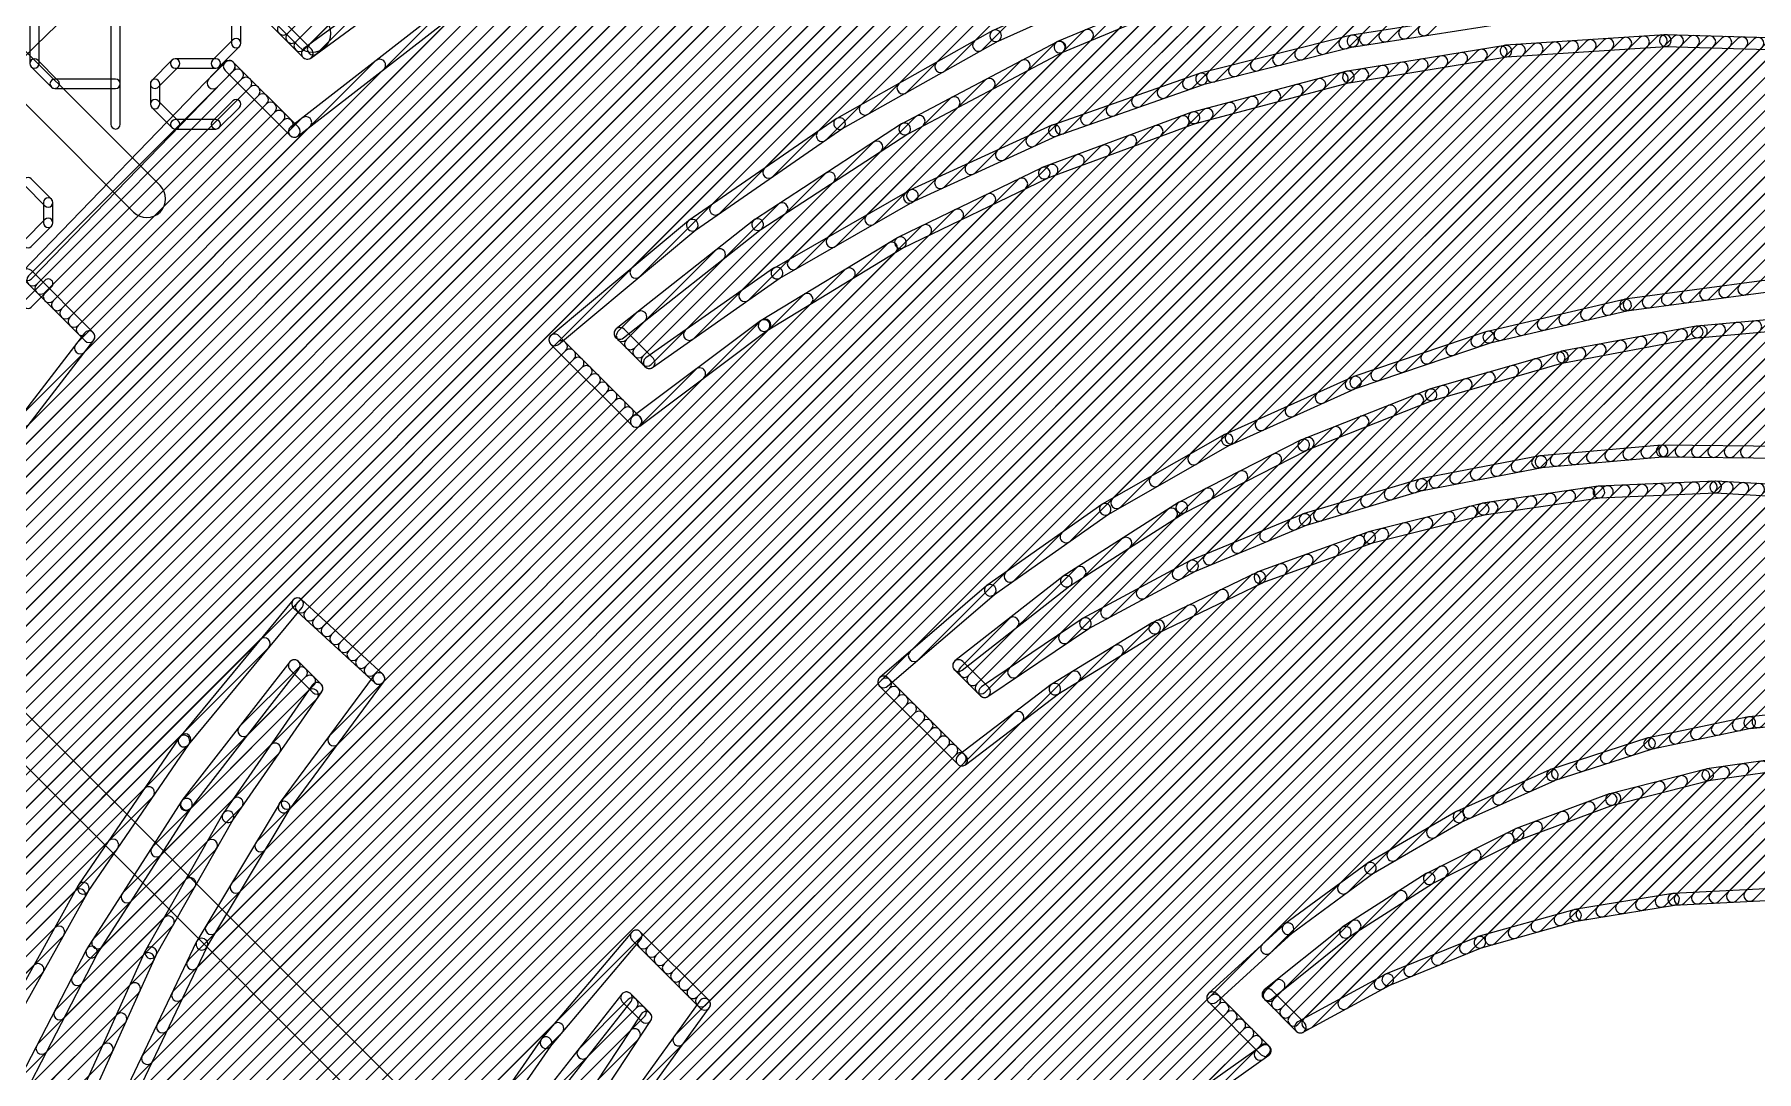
# Model space of a CAD drawing. Extents: x -0.1 to 56.1, y -0.1 to 56.2.
# Drawn here: x 9.27 to 27.97, y 36.04 to 47.3 of the extents above; entities that cross this region are included whole.
import ezdxf

# ---------------------------------------------------------------- set-up
doc = ezdxf.new("R2010")
doc.units = 0
for name, color, linetype in [('1', 22, 'CONTINUOUS'), ('16', 175, 'CONTINUOUS'), ('22', 253, 'CONTINUOUS'), ('41', 22, 'CONTINUOUS')]:
    doc.layers.add(name, color=color, linetype=linetype)

msp = doc.modelspace()

# ---------------------------------------------------------------- linework, layer by layer
at = {"layer": '1'}
for points in [[(17.2866, 45.7541), (22.8582, 51.3256, 1), (22.7684, 51.4154), (17.1968, 45.8439, 1)], [(17.8658, 46.1536), (23.0902, 51.378, 1), (23.0004, 51.4678), (17.776, 46.2434, 1)], [(18.3317, 46.4399), (23.2984, 51.4066, 1), (23.2086, 51.4964), (18.2419, 46.5297, 1)], [(18.7424, 46.671), (23.5066, 51.4351, 1), (23.4168, 51.525), (18.6526, 46.7608, 1)], [(19.153, 46.902), (23.7147, 51.4637, 1), (23.6249, 51.5535), (19.0632, 46.9918, 1)], [(19.5637, 47.133), (23.9229, 51.4923, 1), (23.8331, 51.5821), (19.4739, 47.2229, 1)], [(4.9814, 33.9877), (22.1608, 51.1671, 1), (22.071, 51.2569), (4.8916, 34.0775, 1)], [(15.8427, 44.6693), (22.3933, 51.2199, 1), (22.3035, 51.3097), (15.7529, 44.7591, 1)], [(16.7075, 45.3545), (22.6258, 51.2728, 1), (22.536, 51.3626), (16.6177, 45.4443, 1)], [(5.0334, 34.2192), (21.9284, 51.1142, 1), (21.8386, 51.204), (4.9436, 34.309, 1)], [(5.0853, 34.4508), (21.6959, 51.0614, 1), (21.6061, 51.1512), (4.9955, 34.5406, 1)], [(5.1373, 34.6823), (21.4635, 51.0085, 1), (21.3737, 51.0983), (5.0475, 34.7721, 1)], [(5.1892, 34.9139), (21.231, 50.9556, 1), (21.1412, 51.0454), (5.0994, 35.0037, 1)], [(5.2613, 35.1656), (20.9851, 50.8894, 1), (20.8953, 50.9792), (5.1715, 35.2554, 1)], [(5.3451, 35.429), (20.7205, 50.8044, 1), (20.6307, 50.8942), (5.2553, 35.5188, 1)], [(5.4289, 35.6923), (20.4559, 50.7193, 1), (20.3661, 50.8091), (5.3391, 35.7821, 1)], [(5.5126, 35.9557), (20.1913, 50.6343, 1), (20.1015, 50.7241), (5.4228, 36.0455, 1)], [(5.5964, 36.2191), (19.9267, 50.5493, 1), (19.8369, 50.6391), (5.5066, 36.3089, 1)], [(5.6802, 36.4825), (19.662, 50.4643, 1), (19.5722, 50.5541), (5.5904, 36.5723, 1)], [(5.7639, 36.7458), (19.3974, 50.3793, 1), (19.3076, 50.4691), (5.6741, 36.8356, 1)], [(5.8588, 37.0203), (19.1296, 50.2911, 1), (19.0398, 50.3809), (5.769, 37.1101, 1)], [(5.9874, 37.3285), (18.8196, 50.1607, 1), (18.7298, 50.2505), (5.8976, 37.4183, 1)], [(6.1159, 37.6366), (18.5096, 50.0303, 1), (18.4198, 50.1201), (6.0261, 37.7264, 1)], [(6.2445, 37.9448), (18.1997, 49.9, 1), (18.1099, 49.9898), (6.1547, 38.0346, 1)], [(6.373, 38.2529), (17.8897, 49.7696, 1), (17.7999, 49.8594), (6.2832, 38.3427, 1)], [(6.5016, 38.5611), (17.5797, 49.6392, 1), (17.4899, 49.729), (6.4118, 38.6509, 1)], [(12.4282, 47.4512), (10.1832, 49.6963, 1), (9.8958, 49.4089), (12.1409, 47.1639, 1)], [(6.6394, 38.8785), (17.2697, 49.5089, 1), (17.1799, 49.5987), (6.5496, 38.9683, 1)], [(6.8369, 39.2557), (16.8897, 49.3084, 1), (16.7999, 49.3982), (6.7471, 39.3455, 1)], [(7.0345, 39.6328), (16.5096, 49.1079, 1), (16.4198, 49.1977), (6.9446, 39.7226, 1)], [(12.3399, 47.0935), (14.4741, 49.2277, 1), (14.3843, 49.3175), (12.2501, 47.1833, 1)], [(7.232, 40.0099), (16.1295, 48.9074, 1), (16.0397, 48.9972), (7.1422, 40.0997, 1)], [(12.1951, 47.1283), (13.9922, 48.9254, 1), (13.9024, 49.0152), (12.1053, 47.2181, 1)], [(7.4295, 40.387), (15.7494, 48.7069, 1), (15.6596, 48.7967), (7.3397, 40.4768, 1)], [(23.9759, 47.2348), (25.4664, 48.7252, 1), (25.3766, 48.815), (23.8861, 47.3246, 1)], [(24.1887, 47.2679), (25.6951, 48.7743, 1), (25.6052, 48.8641), (24.0989, 47.3577, 1)], [(24.4014, 47.3011), (25.9199, 48.8195, 1), (25.8301, 48.9093), (24.3116, 47.3909, 1)], [(12.1053, 47.2181), (13.4199, 48.5327, 1), (13.3301, 48.6225), (12.0155, 47.3079, 1)], [(23.0609, 47.0382), (24.5517, 48.529, 1), (24.4619, 48.6188), (22.9711, 47.128, 1)], [(23.3007, 47.0984), (24.7804, 48.578, 1), (24.6905, 48.6678), (23.2109, 47.1882, 1)], [(23.5405, 47.1586), (25.009, 48.6271, 1), (24.9192, 48.7169), (23.4507, 47.2484, 1)], [(23.7632, 47.2017), (25.2377, 48.6762, 1), (25.1479, 48.766), (23.6734, 47.2915, 1)], [(7.6687, 40.8059), (15.3381, 48.4752, 1), (15.2483, 48.565), (7.5789, 40.8957, 1)], [(22.3415, 46.8576), (23.843, 48.3591, 1), (23.7532, 48.4489), (22.2517, 46.9474, 1)], [(22.5813, 46.9178), (24.0943, 48.4308, 1), (24.0045, 48.5206), (22.4915, 47.0076, 1)], [(22.8211, 46.978), (24.323, 48.4799, 1), (24.2332, 48.5697), (22.7313, 47.0678, 1)], [(7.9888, 41.3056), (14.8326, 48.1493, 1), (14.7428, 48.2391), (7.899, 41.3954, 1)], [(12.269, 47.0407), (13.9492, 48.2716, 1), (13.8742, 48.374), (12.194, 47.1431, 1)], [(21.8429, 46.7183), (23.3206, 48.1959, 1), (23.2308, 48.2857), (21.7531, 46.8081, 1)], [(22.1017, 46.7974), (23.5818, 48.2775, 1), (23.492, 48.3673), (22.0119, 46.8872, 1)], [(12.0155, 47.3079), (12.683, 47.9754, 1), (12.5932, 48.0652), (11.9257, 47.3977, 1)], [(21.4527, 48.135), (19.6788, 47.3406, 1), (19.7308, 47.2247), (21.5047, 48.0191, 1)], [(21.013, 46.4272), (22.5369, 47.9511, 1), (22.4471, 48.0409), (20.9232, 46.517, 1)], [(21.2897, 46.5242), (22.7982, 48.0327, 1), (22.7083, 48.1225), (21.1999, 46.614, 1)], [(21.5663, 46.6212), (23.0594, 48.1143, 1), (22.9696, 48.2041), (21.4765, 46.711, 1)], [(10.6322, 45.6552), (8.3871, 47.9002, 1), (8.0998, 47.6129), (10.3448, 45.3678, 1)], [(8.309, 41.8053), (14.327, 47.8234, 1), (14.2372, 47.9132), (8.2192, 41.8951, 1)], [(22.1371, 47.9513), (20.378, 47.2196, 1), (20.4268, 47.1023), (22.1859, 47.8341, 1)], [(20.7364, 46.3301), (22.2757, 47.8695, 1), (22.1859, 47.9593), (20.6466, 46.4199, 1)], [(20.1432, 46.0961), (21.6729, 47.6259, 1), (21.5831, 47.7157), (20.0534, 46.186, 1)], [(20.4598, 46.2331), (21.9805, 47.7538, 1), (21.8907, 47.8436), (20.37, 46.3229, 1)], [(8.6291, 42.305), (13.8215, 47.4975, 1), (13.7317, 47.5873), (8.5393, 42.3948, 1)], [(11.8331, 47.4005), (12.1866, 47.047, 1), (12.2764, 47.1368), (11.9229, 47.4903, 1)], [(12.129, 46.1932), (13.742, 47.4448, 1), (13.6642, 47.5451), (12.0512, 46.2935, 1)], [(19.8124, 45.9449), (21.3654, 47.498, 1), (21.2756, 47.5878), (19.7226, 46.0347, 1)], [(23.5936, 47.1629), (25.2677, 47.4236, 1), (25.2481, 47.5491), (23.5741, 47.2884, 1)], [(19.6737, 47.338), (17.9797, 46.3849, 1), (18.042, 46.2742), (19.7359, 47.2273, 1)], [(19.1507, 45.6424), (20.7503, 47.2421, 1), (20.6605, 47.3319), (19.0609, 45.7322, 1)], [(19.4815, 45.7937), (21.0579, 47.37, 1), (20.9681, 47.4598), (19.3917, 45.8835, 1)], [(9.1146, 30.9366), (25.2404, 47.0624, 1), (25.1506, 47.1522), (9.0248, 31.0264, 1)], [(9.1482, 31.1498), (25.0256, 47.0272, 1), (24.9358, 47.117), (9.0584, 31.2396, 1)], [(20.3728, 47.2171), (18.6878, 46.3278, 1), (18.7471, 46.2155), (20.432, 47.1048, 1)], [(18.8128, 45.4841), (20.4417, 47.1131, 1), (20.3519, 47.2029), (18.723, 45.5739, 1)], [(18.8655, 40.5079), (25.4381, 47.0805, 1), (25.3483, 47.1703), (18.7757, 40.5977, 1)], [(19.9057, 41.3685), (25.6305, 47.0933, 1), (25.5406, 47.1831), (19.8159, 41.4583, 1)], [(20.5136, 41.7968), (25.8228, 47.1061, 1), (25.733, 47.1959), (20.4237, 41.8866, 1)], [(21.0644, 42.168), (26.0152, 47.1188, 1), (25.9254, 47.2086), (20.9746, 42.2578, 1)], [(21.4817, 42.4057), (26.2076, 47.1316, 1), (26.1178, 47.2214), (21.3919, 42.4955, 1)], [(21.899, 42.6434), (26.4, 47.1444, 1), (26.3102, 47.2342), (21.8092, 42.7332, 1)], [(21.9561, 46.7516), (23.5993, 47.164, 1), (23.5684, 47.2872), (21.9252, 46.8748, 1)], [(22.3052, 42.87), (26.5924, 47.1572, 1), (26.5026, 47.247), (22.2154, 42.9598, 1)], [(22.631, 43.0162), (26.7848, 47.17, 1), (26.695, 47.2598), (22.5412, 43.106, 1)], [(22.9568, 43.1624), (26.9772, 47.1828, 1), (26.8874, 47.2726), (22.867, 43.2522, 1)], [(23.2826, 43.3085), (27.1557, 47.1817, 1), (27.0659, 47.2715), (23.1928, 43.3983, 1)], [(23.5454, 46.7727), (25.2563, 47.0529, 1), (25.2358, 47.1783), (23.5249, 46.898, 1)], [(23.6083, 43.4547), (27.3302, 47.1765, 1), (27.2404, 47.2663), (23.5185, 43.5445, 1)], [(23.8879, 43.5547), (27.5046, 47.1714, 1), (27.4148, 47.2612), (23.7981, 43.6445, 1)], [(24.1592, 43.6463), (27.679, 47.1662, 1), (27.5892, 47.256), (24.0694, 43.7361, 1)], [(24.4304, 43.7379), (27.8535, 47.161, 1), (27.7637, 47.2508), (24.3406, 43.8277, 1)], [(24.7016, 43.8296), (28.0279, 47.1559, 1), (27.9381, 47.2457), (24.6118, 43.9194, 1)], [(24.9728, 43.9212), (28.2023, 47.1507, 1), (28.1125, 47.2405), (24.883, 44.011, 1)], [(25.2251, 43.9938), (28.3768, 47.1455, 1), (28.287, 47.2353), (25.1353, 44.0836, 1)], [(25.2503, 47.0522), (26.9802, 47.1672, 1), (26.9718, 47.294), (25.2419, 47.179, 1)], [(25.4595, 44.0487), (28.5512, 47.1403, 1), (28.4614, 47.2301), (25.3697, 44.1385, 1)], [(25.694, 44.1035), (28.7257, 47.1352, 1), (28.6358, 47.225), (25.6042, 44.1933, 1)], [(25.9284, 44.1584), (28.8875, 47.1175, 1), (28.7977, 47.2073), (25.8386, 44.2482, 1)], [(26.1629, 44.2132), (29.047, 47.0973, 1), (28.9572, 47.1871), (26.0731, 44.303, 1)], [(26.3973, 44.268), (29.2065, 47.0772, 1), (29.1167, 47.167), (26.3075, 44.3578, 1)], [(26.627, 44.3181), (29.3659, 47.057, 1), (29.2761, 47.1469), (26.5372, 44.4079, 1)], [(26.8345, 44.346), (29.5254, 47.0369, 1), (29.4356, 47.1267), (26.7447, 44.4358, 1)], [(26.9741, 47.1671), (28.7071, 47.1158, 1), (28.7109, 47.2427), (26.9779, 47.2941, 1)], [(27.0421, 44.374), (29.6849, 47.0168, 1), (29.5951, 47.1066), (26.9523, 44.4638, 1)], [(9.1818, 31.363), (24.8108, 46.992, 1), (24.721, 47.0819), (9.092, 31.4528, 1)], [(9.2064, 43.062), (13.0629, 46.9185, 1), (12.9731, 47.0083), (9.1166, 43.1518, 1)], [(9.2154, 31.5762), (24.596, 46.9569, 1), (24.5062, 47.0467), (9.1256, 31.666, 1)], [(9.2366, 44.6435), (11.4286, 46.9063, 1), (11.3374, 46.9946), (9.1454, 44.7319, 1)], [(9.249, 31.7894), (24.3812, 46.9217, 1), (24.2914, 47.0115), (9.1592, 31.8792, 1)], [(9.2826, 32.0026), (24.1664, 46.8865, 1), (24.0766, 46.9763), (9.1928, 32.0924, 1)], [(9.3162, 32.2158), (23.9517, 46.8513, 1), (23.8619, 46.9411), (9.2264, 32.3056, 1)], [(11.2525, 46.7245), (11.4307, 46.9027, 1), (11.3409, 46.9925), (11.1627, 46.8143, 1)], [(11.3381, 46.9056), (12.0452, 46.1985, 1), (12.135, 46.2883), (11.4279, 46.9954, 1)], [(18.3923, 45.2433), (20.0613, 46.9123, 1), (19.9715, 47.0021), (18.3025, 45.3331, 1)], [(27.2496, 44.4019), (29.8443, 46.9966, 1), (29.7545, 47.0864), (27.1598, 44.4917, 1)], [(27.4572, 44.4298), (30.0038, 46.9765, 1), (29.914, 47.0663), (27.3674, 44.5196, 1)], [(27.6647, 44.4578), (30.1633, 46.9564, 1), (30.0735, 47.0462), (27.5749, 44.5476, 1)], [(27.8722, 44.4857), (30.3228, 46.9362, 1), (30.2329, 47.026), (27.7824, 44.5755, 1)], [(9.2931, 44.5855), (11.5205, 46.8129, 1), (11.4307, 46.9027), (9.2033, 44.6753, 1)], [(9.3498, 32.429), (23.7369, 46.8161, 1), (23.6471, 46.9059), (9.26, 32.5188, 1)], [(9.3829, 44.4957), (11.6103, 46.7231, 1), (11.5205, 46.8129), (9.2931, 44.5855, 1)], [(9.4026, 32.6615), (23.5142, 46.773, 1), (23.4244, 46.8628), (9.3128, 32.7513, 1)], [(9.465, 32.9034), (23.2701, 46.7085, 1), (23.1803, 46.7983), (9.3752, 32.9932, 1)], [(9.5273, 33.1454), (23.0259, 46.644, 1), (22.9361, 46.7338), (9.4375, 33.2352, 1)], [(17.9719, 45.0025), (19.681, 46.7116, 1), (19.5912, 46.8014), (17.8821, 45.0923, 1)], [(20.3629, 46.1925), (21.9616, 46.7532, 1), (21.9196, 46.8731), (20.3209, 46.3123, 1)], [(21.8751, 46.331), (23.5513, 46.7739, 1), (23.5189, 46.8967), (21.8427, 46.4538, 1)], [(9.4727, 44.4059), (11.7001, 46.6333, 1), (11.6103, 46.7231), (9.3829, 44.4957, 1)], [(9.5625, 44.3161), (11.7899, 46.5435, 1), (11.7001, 46.6333), (9.4727, 44.4059, 1)], [(9.5897, 33.3874), (22.7818, 46.5795, 1), (22.692, 46.6693), (9.4999, 33.4772, 1)], [(9.6521, 33.6294), (22.5377, 46.515, 1), (22.4479, 46.6048), (9.5623, 33.7192, 1)], [(9.6523, 44.2263), (11.8797, 46.4537, 1), (11.7899, 46.5435), (9.5625, 44.3161, 1)], [(9.7145, 33.8714), (22.2936, 46.4505, 1), (22.2038, 46.5403), (9.6247, 33.9612, 1)], [(17.5514, 44.7616), (19.3006, 46.5108, 1), (19.2108, 46.6006), (17.4616, 44.8514, 1)], [(9.7421, 44.1365), (11.9695, 46.3639, 1), (11.8797, 46.4537), (9.6523, 44.2263, 1)], [(9.7769, 34.1134), (22.0495, 46.386, 1), (21.9597, 46.4758), (9.6871, 34.2032, 1)], [(9.8122, 43.8474), (12.2612, 46.2964, 1), (12.1714, 46.3862), (9.7224, 43.9372, 1)], [(9.832, 44.0467), (12.0593, 46.2741, 1), (11.9695, 46.3639), (9.7421, 44.1365, 1)], [(9.8683, 34.3844), (21.7888, 46.3049, 1), (21.699, 46.3947), (9.7785, 34.4742, 1)], [(17.9748, 46.3818), (16.3749, 45.2781, 1), (16.447, 45.1735), (18.0469, 46.2773, 1)], [(17.0257, 44.4155), (18.9203, 46.31, 1), (18.8305, 46.3998), (16.9359, 44.5053, 1)], [(20.2549, 45.7312), (21.881, 46.3328, 1), (21.8369, 46.4519), (20.2109, 45.8504, 1)], [(9.9707, 34.6664), (21.5038, 46.1995, 1), (21.414, 46.2893), (9.8809, 34.7562, 1)], [(10.0731, 34.9484), (21.2187, 46.094, 1), (21.1289, 46.1838), (9.9833, 35.0382, 1)], [(18.6828, 46.3248), (17.0861, 45.2854, 1), (17.1554, 45.179), (18.7521, 46.2184, 1)], [(18.8274, 45.4903), (20.3683, 46.1947, 1), (20.3155, 46.3102), (18.7746, 45.6058, 1)], [(10.1755, 35.2304), (20.9336, 45.9885, 1), (20.8438, 46.0783), (10.0857, 35.3202, 1)], [(16.4243, 43.9937), (18.4614, 46.0308, 1), (18.3716, 46.1206), (16.3345, 44.0835, 1)], [(10.2778, 35.5124), (20.6485, 45.8831, 1), (20.5587, 45.9729), (10.188, 35.6022, 1)], [(10.3802, 35.7943), (20.3635, 45.7776, 1), (20.2737, 45.8674), (10.2904, 35.8842, 1)], [(18.6996, 44.979), (20.2605, 45.7336, 1), (20.2052, 45.848), (18.6444, 45.0933, 1)], [(10.54, 36.1337), (20.0346, 45.6283, 1), (19.9448, 45.7181), (10.4502, 36.2235, 1)], [(15.964, 43.713), (17.9468, 45.6958, 1), (17.857, 45.7856), (15.8742, 43.8028, 1)], [(10.7032, 36.4765), (19.6869, 45.4602, 1), (19.5971, 45.55), (10.6134, 36.5663, 1)], [(15.8742, 43.8028), (17.4322, 45.3608, 1), (17.3424, 45.4506), (15.7844, 43.8926, 1)], [(17.3625, 44.6508), (18.8326, 45.4929, 1), (18.7695, 45.6031), (17.2994, 44.761, 1)], [(10.8663, 36.8193), (19.3391, 45.2921, 1), (19.2493, 45.3819), (10.7765, 36.9091, 1)], [(16.3703, 45.2746), (14.8778, 44.0294, 1), (14.9592, 43.9319), (16.4516, 45.177, 1)], [(17.0814, 45.282), (15.5863, 44.1012, 1), (15.665, 44.0015), (17.1601, 45.1823, 1)], [(11.0295, 37.162), (18.9914, 45.124, 1), (18.9016, 45.2138), (10.9397, 37.2518, 1)], [(17.2236, 44.0811), (18.705, 44.9819, 1), (18.639, 45.0904), (17.1576, 44.1896, 1)], [(11.2325, 37.5446), (18.6204, 44.9326, 1), (18.5306, 45.0224), (11.1427, 37.6344, 1)], [(15.7844, 43.8926), (16.7537, 44.8619, 1), (16.6639, 44.9517), (15.6946, 43.9824, 1)], [(9.9076, 44.0609), (9.2359, 44.7326, 1), (9.1461, 44.6428), (9.8178, 43.9711, 1)], [(11.5016, 37.9934), (18.1622, 44.6539, 1), (18.0724, 44.7437), (11.4118, 38.0832, 1)], [(15.9803, 43.6811), (17.3674, 44.6539, 1), (17.2945, 44.7579), (15.9074, 43.7851, 1)], [(28.0494, 44.6246), (26.5368, 44.421, 1), (26.5538, 44.2951), (28.0663, 44.4987, 1)], [(11.7708, 38.4422), (17.7039, 44.3753, 1), (17.6141, 44.4651), (11.681, 38.532, 1)], [(26.5308, 44.4199), (25.0448, 44.0723, 1), (25.0737, 43.9486), (26.5598, 44.2962, 1)], [(12.0545, 38.9055), (17.2456, 44.0966, 1), (17.1558, 44.1864), (11.9647, 38.9953, 1)], [(15.6946, 43.9824), (15.8993, 44.1871, 1), (15.8095, 44.2769), (15.6048, 44.0722, 1)], [(15.8404, 43.0459), (17.2287, 44.0845, 1), (17.1526, 44.1862), (15.7644, 43.1476, 1)], [(27.3111, 44.1302), (25.8496, 43.8578, 1), (25.8729, 43.733), (27.3343, 44.0054, 1)], [(26.032, 42.6455), (27.4135, 44.027, 1), (27.3237, 44.1168), (25.9422, 42.7353, 1)], [(26.2291, 42.663), (27.6105, 44.0444, 1), (27.5207, 44.1342), (26.1393, 42.7528, 1)], [(26.4262, 42.6805), (27.8076, 44.0619, 1), (27.7178, 44.1517), (26.3364, 42.7703, 1)], [(26.6234, 42.698), (28.0046, 44.0793, 1), (27.9148, 44.1691), (26.5336, 42.7878, 1)], [(26.8205, 42.7156), (28.2017, 44.0967, 1), (28.1119, 44.1865), (26.7307, 42.8054, 1)], [(27.0145, 42.73), (28.3987, 44.1142, 1), (28.3089, 44.204), (26.9247, 42.8198, 1)], [(27.192, 42.7278), (28.5958, 44.1316, 1), (28.506, 44.2214), (27.1022, 42.8176, 1)], [(28.798, 44.2621), (27.3171, 44.1311, 1), (27.3283, 44.0046), (28.8091, 44.1356, 1)], [(27.3694, 42.7256), (28.7928, 44.1491, 1), (28.703, 44.2389), (27.2796, 42.8154, 1)], [(27.5468, 42.7234), (28.9764, 44.153, 1), (28.8866, 44.2428), (27.457, 42.8132, 1)], [(27.7242, 42.7212), (29.1546, 44.1516, 1), (29.0648, 44.2414), (27.6344, 42.811, 1)], [(27.9016, 42.719), (29.3328, 44.1503, 1), (29.243, 44.2401), (27.8118, 42.8088, 1)], [(8.6663, 42.3609), (9.913, 43.9772, 1), (9.8124, 44.0547), (8.5657, 42.4384, 1)], [(12.2094, 41.036), (15.0363, 43.8629, 1), (14.9465, 43.9527), (12.1196, 41.1258, 1)], [(14.8736, 43.9357), (15.7575, 43.0518, 1), (15.8473, 43.1416), (14.9634, 44.0255, 1)], [(15.5807, 44.0064), (15.8989, 43.6882, 1), (15.9887, 43.778), (15.6705, 44.0962, 1)], [(25.0389, 44.0706), (23.593, 43.5821, 1), (23.6336, 43.4618), (25.0795, 43.9503, 1)], [(25.1888, 42.5207), (26.536, 43.8679, 1), (26.4462, 43.9577), (25.099, 42.6105, 1)], [(25.4111, 42.5634), (26.7567, 43.909, 1), (26.6669, 43.9988), (25.3213, 42.6532, 1)], [(25.6334, 42.6061), (26.9775, 43.9502, 1), (26.8877, 44.04), (25.5436, 42.6959, 1)], [(25.8348, 42.6279), (27.1983, 43.9913, 1), (27.1085, 44.0811), (25.745, 42.7177, 1)], [(12.3029, 40.95), (15.1261, 43.7731, 1), (15.0363, 43.8629), (12.2131, 41.0398, 1)], [(12.3965, 40.8639), (15.2159, 43.6833, 1), (15.1261, 43.7731), (12.3067, 40.9537, 1)], [(24.2883, 42.3386), (25.6169, 43.6672, 1), (25.5271, 43.757), (24.1985, 42.4284, 1)], [(25.8437, 43.8564), (24.4151, 43.4452, 1), (24.4502, 43.3231), (25.8788, 43.7344, 1)], [(24.522, 42.3927), (25.8691, 43.7398, 1), (25.7793, 43.8296), (24.4322, 42.4825, 1)], [(24.7443, 42.4354), (26.0945, 43.7856, 1), (26.0047, 43.8754), (24.6544, 42.5252, 1)], [(24.9665, 42.478), (26.3152, 43.8267, 1), (26.2254, 43.9165), (24.8767, 42.5679, 1)], [(12.49, 40.7778), (15.3057, 43.5935, 1), (15.2159, 43.6833), (12.4002, 40.8676, 1)], [(12.5624, 39.5929), (16.5381, 43.5686, 1), (16.4483, 43.6584), (12.4726, 39.6827, 1)], [(12.5836, 40.6918), (15.3955, 43.5037, 1), (15.3057, 43.5935), (12.4938, 40.7816, 1)], [(23.5873, 43.5799), (22.1949, 42.9551, 1), (22.2469, 42.8393), (23.6393, 43.4641, 1)], [(23.7756, 42.1852), (25.1125, 43.522, 1), (25.0227, 43.6118), (23.6858, 42.275, 1)], [(24.032, 42.2619), (25.3647, 43.5946, 1), (25.2749, 43.6844), (23.9421, 42.3517, 1)], [(12.6771, 40.6057), (15.4853, 43.4139, 1), (15.3955, 43.5037), (12.5873, 40.6955, 1)], [(12.7707, 40.5196), (15.5751, 43.3241, 1), (15.4853, 43.4139), (12.6809, 40.6095, 1)], [(22.9869, 41.9352), (24.3343, 43.2827, 1), (24.2445, 43.3725), (22.8971, 42.025, 1)], [(24.4093, 43.4432), (23.0267, 42.8969, 1), (23.0733, 42.7788), (24.456, 43.3251, 1)], [(23.263, 42.0318), (24.6081, 43.3768, 1), (24.5183, 43.4666), (23.1732, 42.1216, 1)], [(23.5193, 42.1085), (24.8603, 43.4494, 1), (24.7705, 43.5392), (23.4295, 42.1983, 1)], [(12.8642, 40.4336), (15.6649, 43.2343, 1), (15.5751, 43.3241), (12.7744, 40.5234, 1)], [(12.9577, 40.3475), (15.7547, 43.1445, 1), (15.6649, 43.2343), (12.8679, 40.4373, 1)], [(22.6808, 41.8087), (24.0374, 43.1653, 1), (23.9476, 43.2552), (22.591, 41.8985, 1)], [(13.0513, 40.2615), (15.8445, 43.0547, 1), (15.7547, 43.1445), (12.9615, 40.3513, 1)], [(22.0686, 41.5558), (23.4436, 42.9307, 1), (23.3538, 43.0205), (21.9788, 41.6456, 1)], [(22.3747, 41.6823), (23.7405, 43.048, 1), (23.6507, 43.1378), (22.2849, 41.7721, 1)], [(22.1894, 42.9524), (20.8633, 42.197, 1), (20.9261, 42.0867), (22.2523, 42.842, 1)], [(21.7289, 41.3957), (23.1467, 42.8134, 1), (23.0568, 42.9032), (21.6391, 41.4855, 1)], [(23.0211, 42.8944), (21.6972, 42.2181, 1), (21.755, 42.105), (23.0789, 42.7813, 1)], [(25.6318, 42.595), (26.9473, 42.712, 1), (26.9361, 42.8385), (25.6206, 42.7215, 1)], [(26.9409, 42.7117), (28.2615, 42.6954, 1), (28.2631, 42.8224), (26.9425, 42.8387, 1)], [(21.3409, 41.1873), (22.7917, 42.6381, 1), (22.7019, 42.7279), (21.2511, 41.2771, 1)], [(24.3412, 42.3468), (25.6382, 42.5959, 1), (25.6142, 42.7206), (24.3173, 42.4715, 1)], [(13.7796, 28.5971), (27.5204, 42.3378, 1), (27.4306, 42.4276), (13.6898, 28.6869, 1)], [(20.9529, 40.9789), (22.4246, 42.4505, 1), (22.3348, 42.5404), (20.8631, 41.0687, 1)], [(23.0822, 41.9697), (24.3474, 42.3483, 1), (24.311, 42.47), (23.0458, 42.0914, 1)], [(26.2576, 42.265), (27.5257, 42.3214, 1), (27.5201, 42.4483), (26.2519, 42.3919, 1)], [(27.5193, 42.3214), (28.7867, 42.2496, 1), (28.7939, 42.3764), (27.5265, 42.4482, 1)], [(13.7833, 28.7803), (27.3324, 42.3295, 1), (27.2426, 42.4193), (13.6935, 28.8701, 1)], [(13.7869, 28.9635), (27.1445, 42.3211, 1), (27.0547, 42.4109), (13.6971, 29.0533, 1)], [(13.7905, 29.1467), (26.9565, 42.3127, 1), (26.8667, 42.4026), (13.7007, 29.2365, 1)], [(13.7941, 29.33), (26.7686, 42.3044, 1), (26.6787, 42.3942), (13.7043, 29.4198, 1)], [(13.7977, 29.5132), (26.5806, 42.296, 1), (26.4908, 42.3858), (13.7079, 29.603, 1)], [(13.8124, 29.7074), (26.3926, 42.2877, 1), (26.3028, 42.3775), (13.7226, 29.7972, 1)], [(13.8372, 29.9118), (26.1933, 42.268, 1), (26.1035, 42.3578), (13.7474, 30.0016, 1)], [(13.862, 30.1163), (25.9829, 42.2372, 1), (25.8931, 42.327), (13.7722, 30.2061, 1)], [(13.8868, 30.3207), (25.7725, 42.2063, 1), (25.6827, 42.2961), (13.797, 30.4105, 1)], [(13.9116, 30.5251), (25.562, 42.1755, 1), (25.4722, 42.2653), (13.8218, 30.6149, 1)], [(20.4969, 40.7025), (22.0574, 42.263, 1), (21.9676, 42.3528), (20.4071, 40.7923, 1)], [(22.6921, 37.3299), (27.6949, 42.3327, 1), (27.6051, 42.4225), (22.6023, 37.4197, 1)], [(23.5252, 37.9835), (27.8649, 42.3231, 1), (27.7751, 42.4129), (23.4354, 38.0733, 1)], [(24.0622, 38.3408), (28.0348, 42.3134, 1), (27.945, 42.4032), (23.9724, 38.4306, 1)], [(24.4915, 38.5905), (28.2048, 42.3038, 1), (28.115, 42.3936), (24.4017, 38.6803, 1)], [(24.8865, 38.8059), (28.3748, 42.2942, 1), (28.285, 42.384), (24.7967, 38.8957, 1)], [(25.008, 42.0816), (26.264, 42.2656, 1), (26.2456, 42.3913), (24.9896, 42.2073, 1)], [(25.2111, 38.9509), (28.5447, 42.2845, 1), (28.4549, 42.3743), (25.1213, 39.0407, 1)], [(25.5357, 39.0959), (28.7147, 42.2749, 1), (28.6249, 42.3647), (25.4459, 39.1857, 1)], [(25.8483, 39.2289), (28.8803, 42.2609, 1), (28.7905, 42.3507), (25.7585, 39.3187, 1)], [(26.114, 39.315), (29.0353, 42.2363, 1), (28.9455, 42.3261), (26.0242, 39.4048, 1)], [(26.3798, 39.4012), (29.1902, 42.2116, 1), (29.1004, 42.3014), (26.29, 39.491, 1)], [(26.6455, 39.4873), (29.3452, 42.187, 1), (29.2554, 42.2768), (26.5557, 39.5771, 1)], [(26.9025, 39.5646), (29.5002, 42.1623, 1), (29.4104, 42.2521), (26.8127, 39.6544, 1)], [(13.9364, 30.7295), (25.3516, 42.1447, 1), (25.2618, 42.2345), (13.8466, 30.8193, 1)], [(13.9677, 30.9404), (25.1412, 42.1138, 1), (25.0514, 42.2036), (13.8779, 31.0302, 1)], [(14.02, 31.1723), (24.9149, 42.0671, 1), (24.8251, 42.157), (13.9302, 31.2621, 1)], [(14.0723, 31.4042), (24.6749, 42.0068, 1), (24.5851, 42.0966), (13.9825, 31.494, 1)], [(20.8581, 42.1937), (19.6105, 41.3147, 1), (19.6836, 41.2109), (20.9313, 42.0899, 1)], [(19.9439, 40.3291), (21.6617, 42.0469, 1), (21.5719, 42.1367), (19.8541, 40.4189, 1)], [(21.6919, 42.2151), (20.4389, 41.4151, 1), (20.5073, 41.308), (21.7603, 42.1081, 1)], [(21.8677, 41.4675), (23.0883, 41.9719, 1), (23.0398, 42.0892), (21.8192, 41.5849, 1)], [(23.7832, 41.7731), (25.0143, 42.0829, 1), (24.9833, 42.206), (23.7522, 41.8963, 1)], [(27.1298, 39.6123), (29.6551, 42.1377, 1), (29.5653, 42.2275), (27.04, 39.7021, 1)], [(27.357, 39.66), (29.8101, 42.1131, 1), (29.7203, 42.2029), (27.2672, 39.7498, 1)], [(27.5843, 39.7077), (29.9651, 42.0884, 1), (29.8753, 42.1782), (27.4945, 39.7975, 1)], [(27.8116, 39.7554), (30.1174, 42.0612, 1), (30.0276, 42.151), (27.7218, 39.8452, 1)], [(28.0266, 39.7907), (30.2595, 42.0236, 1), (30.1696, 42.1134), (27.9367, 39.8805, 1)], [(14.1246, 31.6361), (24.4349, 41.9464, 1), (24.3451, 42.0362), (14.0348, 31.7259, 1)], [(14.1769, 31.868), (24.1949, 41.886, 1), (24.1051, 41.9758), (14.0871, 31.9578, 1)], [(14.2292, 32.1), (23.9549, 41.8256, 1), (23.8651, 41.9154), (14.1394, 32.1898, 1)], [(22.5958, 41.3426), (23.7894, 41.775, 1), (23.7461, 41.8944), (22.5526, 41.4621, 1)], [(14.3117, 32.362), (23.6979, 41.7483, 1), (23.6081, 41.8381), (14.2219, 32.4518, 1)], [(14.402, 32.6319), (23.4163, 41.6462, 1), (23.3265, 41.736), (14.3122, 32.7217, 1)], [(19.5914, 40.1562), (21.1649, 41.7297, 1), (21.0751, 41.8195), (19.5016, 40.246, 1)], [(14.4923, 32.9018), (23.1347, 41.5442, 1), (23.0449, 41.634), (14.4025, 32.9916, 1)], [(14.5826, 33.1717), (22.8531, 41.4422, 1), (22.7633, 41.532), (14.4928, 33.2615, 1)], [(19.5016, 40.246), (20.668, 41.4124, 1), (20.5782, 41.5022), (19.4118, 40.3358, 1)], [(20.71, 40.8454), (21.8735, 41.4703, 1), (21.8134, 41.5821), (20.6499, 40.9572, 1)], [(14.687, 33.4558), (22.5605, 41.3292, 1), (22.4707, 41.419), (14.5972, 33.5456, 1)], [(19.6057, 41.311), (18.448, 40.3165, 1), (18.5308, 40.2201), (19.6884, 41.2147, 1)], [(20.434, 41.4115), (19.2634, 40.4951, 1), (19.3417, 40.3951), (20.5123, 41.3115, 1)], [(21.4579, 40.7946), (22.6018, 41.3451, 1), (22.5467, 41.4596), (21.4029, 40.909, 1)], [(12.0765, 41.1573), (10.8428, 39.6662, 1), (10.9406, 39.5852), (12.1744, 41.0763, 1)], [(13.0523, 40.3504), (12.1684, 41.1636, 1), (12.0825, 41.0701), (12.9663, 40.2569, 1)], [(14.8347, 33.7831), (22.2142, 41.1626, 1), (22.1244, 41.2524), (14.7449, 33.8729, 1)], [(14.9825, 34.1104), (21.868, 40.9959, 1), (21.7781, 41.0857), (14.8927, 34.2002, 1)], [(19.4118, 40.3358), (19.9404, 40.8644, 1), (19.8506, 40.9542), (19.322, 40.4256, 1)], [(19.621, 40.1096), (20.7155, 40.8487, 1), (20.6444, 40.9539), (19.5499, 40.2149, 1)], [(15.1302, 34.4377), (21.5217, 40.8292, 1), (21.4319, 40.919), (15.0404, 34.5275, 1)], [(20.3811, 40.1345), (21.4636, 40.7977, 1), (21.3972, 40.906), (20.3148, 40.2428, 1)], [(4.9295, 33.7561), (11.811, 40.6376, 1), (11.7212, 40.7274), (4.8397, 33.8459, 1)], [(15.3418, 34.8289), (21.0738, 40.5609, 1), (20.984, 40.6507), (15.252, 34.9187, 1)], [(12.04, 40.4841), (10.8691, 38.9792, 1), (10.9693, 38.9012), (12.1402, 40.4061, 1)], [(11.5847, 39.6929), (12.2135, 40.3217, 1), (12.1237, 40.4115), (11.4949, 39.7827, 1)], [(12.3825, 40.2425), (12.135, 40.49, 1), (12.0452, 40.4002), (12.2927, 40.1527, 1)], [(19.2577, 40.4002), (19.5405, 40.1173, 1), (19.6303, 40.2071), (19.3475, 40.49, 1)], [(9.0875, 30.73), (18.5576, 40.2001, 1), (18.4678, 40.2899), (8.9977, 30.8198, 1)], [(10.9595, 38.8881), (12.3033, 40.2319, 1), (12.2135, 40.3217), (10.8697, 38.9779, 1)], [(11.4217, 38.768), (12.3897, 40.1614, 1), (12.2854, 40.2338), (11.3174, 38.8405, 1)], [(12.0298, 38.8708), (13.0604, 40.2659, 1), (12.9583, 40.3414), (11.9276, 38.9463, 1)], [(15.589, 35.2557), (20.6101, 40.2769, 1), (20.5203, 40.3667), (15.4992, 35.3455, 1)], [(15.9251, 37.3879), (18.6475, 40.1103, 1), (18.5576, 40.2001), (15.8353, 37.4777, 1)], [(18.4445, 40.2234), (19.293, 39.3749, 1), (19.3828, 39.4647), (18.5343, 40.3132, 1)], [(19.3764, 39.3692), (20.3864, 40.1382, 1), (20.3095, 40.2392), (19.2995, 39.4703, 1)], [(10.6393, 38.3883), (12.3342, 40.0832, 1), (12.2444, 40.173), (10.5495, 38.4781, 1)], [(16.0149, 37.2981), (18.7373, 40.0205, 1), (18.6475, 40.1103), (15.9251, 37.3879, 1)], [(16.1047, 37.2083), (18.8271, 39.9307, 1), (18.7373, 40.0205), (16.0149, 37.2981, 1)], [(15.8403, 35.6867), (19.993, 39.8394, 1), (19.9032, 39.9292), (15.7505, 35.7765, 1)], [(16.1945, 37.1185), (18.9169, 39.8409, 1), (18.8271, 39.9307), (16.1047, 37.2083, 1)], [(16.2843, 37.0287), (19.0067, 39.7511, 1), (18.9169, 39.8409), (16.1945, 37.1185, 1)], [(27.8793, 39.8888), (26.7925, 39.6608, 1), (26.8186, 39.5365), (27.9054, 39.7645, 1)], [(28.9909, 40.0008), (27.886, 39.8898, 1), (27.8987, 39.7634), (29.0036, 39.8744, 1)], [(4.8776, 33.5246), (10.9499, 39.5969, 1), (10.8601, 39.6867), (4.7878, 33.6144, 1)], [(10.8393, 39.6616), (9.7468, 38.0641, 1), (9.8516, 37.9924), (10.9441, 39.5899, 1)], [(16.3741, 36.9389), (19.0965, 39.6612, 1), (19.0067, 39.7511), (16.2843, 37.0287, 1)], [(16.4639, 36.8491), (19.1863, 39.5714, 1), (19.0965, 39.6613), (16.3741, 36.9389, 1)], [(26.7859, 39.659), (25.7296, 39.3166, 1), (25.7687, 39.1958), (26.8251, 39.5382, 1)], [(10.3191, 37.8884), (11.9255, 39.4949, 1), (11.8357, 39.5847), (10.2293, 37.9783, 1)], [(16.3092, 36.3352), (19.3659, 39.3918, 1), (19.2761, 39.4816), (16.2194, 36.425, 1)], [(16.5537, 36.7593), (19.2761, 39.4816, 1), (19.1863, 39.5714), (16.4639, 36.8491, 1)], [(26.9749, 37.841), (28.4949, 39.361, 1), (28.4051, 39.4508), (26.8851, 37.9308, 1)], [(27.1804, 37.8669), (28.6875, 39.374, 1), (28.5977, 39.4639), (27.0906, 37.9567, 1)], [(27.3696, 37.8765), (28.874, 39.3809, 1), (28.7842, 39.4707), (27.2798, 37.9663, 1)], [(28.4963, 39.4768), (27.4275, 39.3225, 1), (27.4457, 39.1968), (28.5144, 39.3511, 1)], [(27.5588, 37.8861), (29.0604, 39.3877, 1), (28.9706, 39.4775), (27.469, 37.9759, 1)], [(27.748, 37.8957), (29.2469, 39.3946, 1), (29.1571, 39.4844), (27.6582, 37.9855, 1)], [(27.9372, 37.9053), (29.4333, 39.4014, 1), (29.3435, 39.4912), (27.8474, 37.9951, 1)], [(25.7233, 39.3142), (24.7094, 38.8613, 1), (24.7612, 38.7453), (25.7751, 39.1982, 1)], [(25.8771, 37.6412), (27.4401, 39.2042, 1), (27.3503, 39.294), (25.7873, 37.7311, 1)], [(26.1157, 37.7002), (27.6553, 39.2399, 1), (27.5655, 39.3297), (26.0259, 37.79, 1)], [(26.3305, 37.7354), (27.8652, 39.2702, 1), (27.7754, 39.36), (26.2407, 37.8252, 1)], [(27.4209, 39.3212), (26.3746, 39.0541, 1), (26.406, 38.931), (27.4523, 39.1982, 1)], [(26.5453, 37.7706), (28.0751, 39.3005, 1), (27.9853, 39.3903), (26.4555, 37.8604, 1)], [(26.7601, 37.8058), (28.285, 39.3307, 1), (28.1952, 39.4205), (26.6703, 37.8956, 1)], [(4.8256, 33.293), (10.554, 39.0215, 1), (10.4642, 39.1113), (4.7358, 33.3828, 1)], [(25.1275, 37.4305), (26.7165, 39.0195, 1), (26.6267, 39.1093), (25.0377, 37.5203, 1)], [(25.3774, 37.5007), (26.9577, 39.0811, 1), (26.8679, 39.1709), (25.2876, 37.5905, 1)], [(25.6272, 37.571), (27.1989, 39.1426, 1), (27.1091, 39.2324), (25.5374, 37.6608, 1)], [(10.8658, 38.9745), (9.8372, 37.369, 1), (9.9441, 37.3005), (10.9727, 38.9059, 1)], [(9.9988, 37.3886), (11.5168, 38.9065, 1), (11.427, 38.9963), (9.909, 37.4784, 1)], [(11.141, 37.3884), (12.0331, 38.8759, 1), (11.9242, 38.9412), (11.032, 37.4537, 1)], [(24.5478, 37.21), (26.1966, 38.8588, 1), (26.1068, 38.9486), (24.458, 37.2998, 1)], [(24.8502, 37.3328), (26.4754, 38.9579, 1), (26.3855, 39.0477), (24.7604, 37.4226, 1)], [(26.3682, 39.0521), (25.3563, 38.6751, 1), (25.4006, 38.5561), (26.4125, 38.9331, 1)], [(10.5881, 37.297), (11.4248, 38.7729, 1), (11.3144, 38.8356), (10.4776, 37.3597, 1)], [(24.7033, 38.8582), (23.7434, 38.2999, 1), (23.8072, 38.1901), (24.7672, 38.7484, 1)], [(23.9233, 36.9447), (25.6241, 38.6455, 1), (25.5343, 38.7353), (23.8335, 37.0345, 1)], [(24.2453, 37.0871), (25.9103, 38.7521, 1), (25.8205, 38.8419), (24.1555, 37.1769, 1)], [(4.7737, 33.0615), (10.1655, 38.4533, 1), (10.0757, 38.5431), (4.6839, 33.1513, 1)], [(9.7803, 36.9905), (11.2382, 38.4484, 1), (11.1484, 38.5382), (9.6905, 37.0803, 1)], [(23.5303, 36.7312), (25.3161, 38.5171, 1), (25.2263, 38.6069), (23.4405, 36.821, 1)], [(25.3501, 38.6724), (24.3841, 38.1898, 1), (24.4408, 38.0762), (25.4068, 38.5588, 1)], [(23.1372, 36.5178), (24.9573, 38.3378, 1), (24.8674, 38.4276), (23.0474, 36.6076, 1)], [(23.7377, 38.2962), (22.8427, 37.6389, 1), (22.9179, 37.5365), (23.8129, 38.1938, 1)], [(22.9877, 36.5479), (24.5984, 38.1585, 1), (24.5086, 38.2483), (22.8979, 36.6377, 1)], [(24.3782, 38.1865), (23.469, 37.6038, 1), (23.5376, 37.4969), (24.4467, 38.0795, 1)], [(4.7401, 32.8483), (9.805, 37.9132, 1), (9.7152, 38.003), (4.6503, 32.9382, 1)], [(9.7437, 38.0591), (8.8016, 36.3686, 1), (8.9126, 36.3067), (9.8547, 37.9973, 1)], [(9.5869, 36.6175), (11.0031, 38.0336, 1), (10.9133, 38.1234), (9.4971, 36.7073, 1)], [(22.8979, 36.6377), (24.1537, 37.8935, 1), (24.0639, 37.9833), (22.8081, 36.7275, 1)], [(26.012, 37.6711), (27.0768, 37.8456, 1), (27.0563, 37.971), (25.9914, 37.7965, 1)], [(27.0698, 37.8449), (28.1475, 37.8996, 1), (28.141, 38.0264), (27.0633, 37.9717, 1)], [(24.9801, 37.3806), (26.0189, 37.6727, 1), (25.9845, 37.7949), (24.9457, 37.5028, 1)], [(4.7123, 32.6409), (9.579, 37.5076, 1), (9.4892, 37.5974), (4.6225, 32.7307, 1)], [(9.3935, 36.2444), (10.7679, 37.6189, 1), (10.6781, 37.7087), (9.3037, 36.3342, 1)], [(22.8375, 37.6346), (22.0175, 36.8857, 1), (22.1031, 36.7919), (22.9231, 37.5408, 1)], [(23.4635, 37.5998), (22.6216, 36.9237, 1), (22.7011, 36.8247), (23.5431, 37.5008, 1)], [(22.8081, 36.7275), (23.6536, 37.573, 1), (23.5638, 37.6628), (22.7183, 36.8173, 1)], [(9.8343, 37.364), (8.9565, 35.6713, 1), (9.0693, 35.6128), (9.947, 37.3055, 1)], [(10.3983, 35.8276), (11.1438, 37.3937, 1), (11.0292, 37.4483), (10.2837, 35.8822, 1)], [(15.7539, 37.5516), (14.7739, 36.3921, 1), (14.8709, 36.3101), (15.8509, 37.4696, 1)], [(16.5898, 36.813), (15.8473, 37.5555, 1), (15.7575, 37.4657), (16.5, 36.7232, 1)], [(23.987, 36.9768), (24.9868, 37.3829, 1), (24.939, 37.5005), (23.9393, 37.0945, 1)], [(4.6845, 32.4335), (9.3529, 37.1019, 1), (9.2631, 37.1917), (4.5947, 32.5233, 1)], [(9.2, 35.8714), (10.5495, 37.2208, 1), (10.4597, 37.3106), (9.1102, 35.9612, 1)], [(9.8922, 35.7561), (10.5907, 37.3022, 1), (10.475, 37.3545), (9.7765, 35.8084, 1)], [(22.7183, 36.8173), (22.8283, 36.9273, 1), (22.7385, 37.0171), (22.6285, 36.9071, 1)], [(23.0452, 36.4648), (23.9935, 36.9798, 1), (23.9328, 37.0914), (22.9846, 36.5764, 1)], [(9.0251, 35.5169), (10.4015, 36.8932, 1), (10.3117, 36.983), (8.9353, 35.6067, 1)], [(13.776, 28.4138), (22.1307, 36.7685, 1), (22.0409, 36.8583), (13.6862, 28.5036, 1)], [(15.6464, 36.8781), (14.7307, 35.7134, 1), (14.8305, 35.6349), (15.7463, 36.7996, 1)], [(15.268, 36.192), (15.8056, 36.7296, 1), (15.7158, 36.8194), (15.1782, 36.2818, 1)], [(15.9534, 36.6716), (15.7412, 36.8837, 1), (15.6514, 36.7939), (15.8636, 36.5818, 1)], [(22.0154, 36.7939), (22.5882, 36.2212, 1), (22.678, 36.311), (22.1052, 36.8837, 1)], [(22.6164, 36.8293), (22.97, 36.4757, 1), (23.0598, 36.5655), (22.7062, 36.9191, 1)], [(8.9016, 35.2137), (10.2535, 36.5656, 1), (10.1637, 36.6554), (8.8118, 35.3035, 1)], [(13.7796, 28.2378), (22.2205, 36.6787, 1), (22.1307, 36.7685), (13.6898, 28.3276, 1)], [(14.7195, 35.4639), (15.8954, 36.6398, 1), (15.8056, 36.7296), (14.6297, 35.5537, 1)], [(15.2224, 35.4723), (15.9615, 36.5917, 1), (15.8555, 36.6617), (15.1164, 35.5423, 1)], [(15.8381, 35.6823), (16.5963, 36.7309, 1), (16.4934, 36.8053), (15.7352, 35.7567, 1)], [(19.4813, 33.7599), (22.3103, 36.5889, 1), (22.2205, 36.6787), (19.3915, 33.8497, 1)], [(9.076, 30.5388), (14.998, 36.4608, 1), (14.9082, 36.5506), (8.9862, 30.6286, 1)], [(14.3983, 34.9631), (15.8297, 36.3945, 1), (15.7399, 36.4843), (14.3085, 35.0529, 1)], [(19.5695, 33.6685), (22.4001, 36.4991, 1), (22.3103, 36.5889), (19.4796, 33.7583, 1)], [(19.6576, 33.577), (22.4899, 36.4093, 1), (22.4001, 36.4991), (19.5678, 33.6668, 1)], [(8.7781, 34.9106), (10.1055, 36.238, 1), (10.0156, 36.3278), (8.6883, 35.0004, 1)], [(14.7702, 36.3872), (13.9058, 35.1391, 1), (14.0102, 35.0668), (14.8746, 36.3149, 1)], [(22.5963, 36.3179), (21.7724, 35.7337, 1), (21.8459, 35.6301), (22.6698, 36.2143, 1)], [(22.0023, 35.7421), (22.5797, 36.3195, 1), (22.4899, 36.4093), (21.9125, 35.8319, 1)], [(22.6196, 36.1798), (22.6695, 36.2297, 1), (22.5797, 36.3195), (22.5298, 36.2696, 1)]]:
    msp.add_lwpolyline(points, format="xyb", close=True, dxfattribs=at)
at = {"layer": '16'}
msp.add_lwpolyline([(20.2095, 28.8937), (3.5516, 45.5516, 1), (3.2642, 45.2642), (19.9221, 28.6063, 1)], format="xyb", close=True, dxfattribs=at)
at = {"layer": '22'}
for points in [[(10.2003, 46.3208), (10.2003, 47.6427, 1), (10.0987, 47.6427), (10.0987, 46.3208, 1)], [(9.2174, 47.4224), (9.2174, 46.9818, 1), (9.319, 46.9818), (9.319, 47.4224, 1)], [(11.4084, 47.4224), (11.4084, 47.2021, 1), (11.51, 47.2021), (11.51, 47.4224, 1)], [(11.4233, 47.238), (11.203, 47.0177, 1), (11.2748, 46.9458), (11.4951, 47.1662, 1)], [(9.2323, 46.9458), (9.4526, 46.7255, 1), (9.5244, 46.7974), (9.3041, 47.0177, 1)], [(10.7623, 47.0177), (10.542, 46.7974, 1), (10.6138, 46.7255), (10.8342, 46.9458, 1)], [(11.2389, 47.0326), (10.7982, 47.0326, 1), (10.7982, 46.931), (11.2389, 46.931, 1)], [(9.4885, 46.7106), (10.1495, 46.7106, 1), (10.1495, 46.8122), (9.4885, 46.8122, 1)], [(10.5271, 46.7614), (10.5271, 46.5411, 1), (10.6287, 46.5411), (10.6287, 46.7614, 1)], [(10.542, 46.5052), (10.7623, 46.2849, 1), (10.8342, 46.3567), (10.6138, 46.577, 1)], [(11.2748, 46.2849), (11.4951, 46.5052, 1), (11.4233, 46.577), (11.203, 46.3567, 1)], [(10.7982, 46.27), (11.2389, 46.27, 1), (11.2389, 46.3716), (10.7982, 46.3716, 1)], [(9.163, 45.6568), (9.3833, 45.4365, 1), (9.4551, 45.5083), (9.2348, 45.7286, 1)], [(9.3684, 45.4724), (9.3684, 45.2521, 1), (9.47, 45.2521), (9.47, 45.4724, 1)], [(9.3833, 45.288), (9.163, 45.0677, 1), (9.2348, 44.9958), (9.4551, 45.2162, 1)], [(9.2348, 44.3349), (9.4551, 44.5552, 1), (9.3833, 44.627), (9.163, 44.4067, 1)]]:
    msp.add_lwpolyline(points, format="xyb", close=True, dxfattribs=at)
at = {"layer": '41'}
for radius in [27.2032, 26.7968]:
    msp.add_circle((28, 28), radius, dxfattribs=at)

doc.saveas('drawing.dxf')
